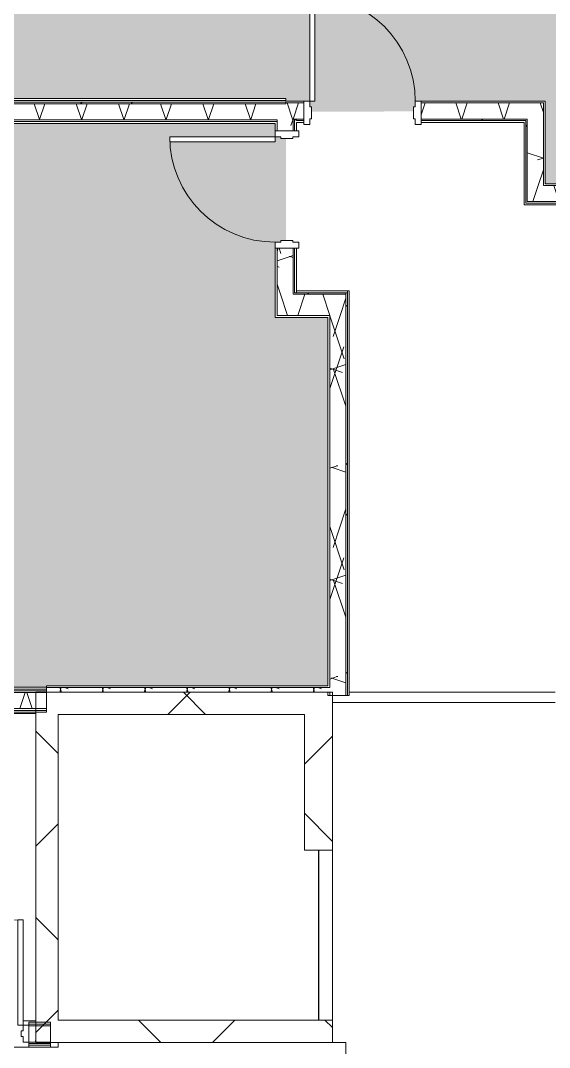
# Model space of a CAD drawing. Header units: inches. Extents: x -1558 to 1975, y 9767 to 12269.
# Drawn here: x 293.4 to 473.8, y 11430.5 to 11781.1 of the extents above; entities that cross this region are included whole.
import ezdxf

# ---------------------------------------------------------------- set-up
doc = ezdxf.new("R2010")
doc.units = ezdxf.units.IN
doc.header["$MEASUREMENT"] = 0
for name, color, linetype, lineweight in [('0-1', 7, 'Continuous', 5), ('0-4', 8, 'Continuous', 9), ('A-AREA-2', 32, 'Continuous', 25), ('A-AREA-PATT-6', 233, 'Continuous', 9), ('A-AREA-PATT-8', 83, 'Continuous', 9), ('A-DOOR', 31, 'Continuous', 9), ('A-DOOR-1', 7, 'Continuous', 9), ('A-DOOR-FRAM', 31, 'Continuous', 9), ('A-DOOR-FRAM-1', 7, 'Continuous', 9), ('A-FLOR-1', 7, 'Continuous', 9), ('A-WALL', 113, 'Continuous', 9), ('A-WALL-1', 7, 'Continuous', 9), ('A-WALL-PATT-1', 8, 'Continuous', 9), ('A-WALL-PATT-2', 253, 'Continuous', 9), ('A-WALL-PATT-3', 7, 'Continuous', 9), ('A-WALL-PATT-4', 252, 'Continuous', 9), ('A-WALL-PATT-5', 111, 'Continuous', 9), ('I-WALL', 2, 'Continuous', 9), ('I-WALL-2', 7, 'Continuous', 9), ('S-FNDN-1', 7, 'Continuous', 9)]:
    doc.layers.add(name, color=color, linetype=linetype, lineweight=lineweight)
pattern_1 = [(0, (0, 0), (115.2, 28.8), [4.752, -81.648, 4.752, -81.648, -460.8]), (0, (0, 0), (115.2, 28.8), [-172.8, 4.752, -168.048, 4.752, -81.648, -201.6]), (0, (0, 0), (115.2, 28.8), [-432, 4.752, -52.848, 4.752, -139.248]), (120, (43.2, 14.4), (-82.54153, 85.366127), [4.752, -81.648, 4.752, -81.648, -460.8]), (120, (43.2, 14.4), (-82.54153, 85.366127), [-172.8, 4.752, -168.048, 4.752, -81.648, -201.6]), (120, (43.2, 14.4), (-82.54153, 85.366127), [-432, 4.752, -52.848, 4.752, -139.248]), (240, (57.6, 72), (-32.65847, -114.166127), [4.752, -81.648, 4.752, -81.648, -460.8]), (240, (57.6, 72), (-32.65847, -114.166127), [-172.8, 4.752, -168.048, 4.752, -81.648, -201.6]), (240, (57.6, 72), (-32.65847, -114.166127), [-432, 4.752, -52.848, 4.752, -139.248])]
pattern_2 = [(161.57, (1.8, 1.8), (-14.4010124, -0.0012439), [0, -102.456, 11.376, 0]), (18.43, (-1.8, 1.8), (-14.4010124, 0.0012439), [0, -102.456, 11.376, 0]), (108.43, (1.8, 1.8), (7.1973965, -36.003153), [34.146, -79.686]), (71.57, (-1.8, 1.8), (7.1973965, 36.003153), [34.146, -79.686])]
pattern_3 = [(45, (0, 0), (-35.63818, 35.63818), []), (45, (0, 54), (-35.63818, 35.63818), [])]
pattern_4 = [(45, (0, 0), (-31.8198, 31.8198), []), (135, (0, 0), (-31.8198, -31.8198), [])]
pattern_5 = [(45, (3885.564, 0), (-35.63818, 35.63818), []), (45, (3885.564, 54), (-35.63818, 35.63818), [])]
pattern_6 = [(161.57, (3887.364, 1.8), (-14.4010124, -0.0012439), [0, -102.456, 11.376, 0]), (18.43, (3883.764, 1.8), (-14.4010124, 0.0012439), [0, -102.456, 11.376, 0]), (108.43, (3887.364, 1.8), (7.1973965, -36.003153), [34.146, -79.686]), (71.57, (3883.764, 1.8), (7.1973965, 36.003153), [34.146, -79.686])]
pattern_7 = [(0, (3885.564, 0), (115.2, 28.8), [4.752, -81.648, 4.752, -81.648, -460.8]), (0, (3885.564, 0), (115.2, 28.8), [-172.8, 4.752, -168.048, 4.752, -81.648, -201.6]), (0, (3885.564, 0), (115.2, 28.8), [-432, 4.752, -52.848, 4.752, -139.248]), (120, (3928.764, 14.4), (-82.54153, 85.366127), [4.752, -81.648, 4.752, -81.648, -460.8]), (120, (3928.764, 14.4), (-82.54153, 85.366127), [-172.8, 4.752, -168.048, 4.752, -81.648, -201.6]), (120, (3928.764, 14.4), (-82.54153, 85.366127), [-432, 4.752, -52.848, 4.752, -139.248]), (240, (3943.164, 72), (-32.65847, -114.166127), [4.752, -81.648, 4.752, -81.648, -460.8]), (240, (3943.164, 72), (-32.65847, -114.166127), [-172.8, 4.752, -168.048, 4.752, -81.648, -201.6]), (240, (3943.164, 72), (-32.65847, -114.166127), [-432, 4.752, -52.848, 4.752, -139.248])]

# ---------------------------------------------------------------- blocks, each defined once
blk = doc.blocks.new('CTR - 1st Phase - Shell_rvt-1-KEY PLAN - 2ND FLOOR')
at = {"layer": 'A-FLOR-1'}
for p, q in [((-3480.05, 11551.81), (-3477.32, 11551.81)), ((-3477.32, 11551.81), (-3409.8, 11551.81)), ((-3409.8, 11548.19), (-3485.7, 11548.19)), ((-3485.7, 11497.81), (-3485.7, 11439.81)), ((-3579.32, 11432.19), (-3579.32, 11430.56)), ((-3481.17, 11432.19), (-3485.7, 11432.19)), ((-3485.7, 11432.19), (-3481.17, 11432.19)), ((-3481.17, 11369.86), (-3481.17, 11432.19)), ((-3481.17, 11432.19), (-3481.17, 11369.86)), ((-3589.32, 11430.56), (-3629.32, 11430.56)), ((-3579.32, 11430.56), (-3581.95, 11430.56))]:
    blk.add_line(p, q, dxfattribs=at)
blk = doc.blocks.new('HOLLOW METAL - STAIR DOOR 3-0 x 7-0-2683074-KEY PLAN - 2ND FLOOR')
at = {"layer": 'A-DOOR-1'}
for p, q in [((18, 39.5), (16.25, 39.5)), ((16.25, 39.5), (16.25, 3.5)), ((18, 3.5), (18, 39.5)), ((16.25, 3.5), (18, 3.5))]:
    blk.add_line(p, q, dxfattribs=at)
blk.add_arc((18, 3.5), 36, 90, 180, dxfattribs=at)
at = {"layer": 'A-DOOR-FRAM-1'}
for p, q in [((-18, 3.5), (-20, 3.5)), ((-20, 3.5), (-20, -2.25)), ((-18, 1.5625), (-18, 3.5)), ((-17.375, 1.5625), (-18, 1.5625)), ((-17.375, -0.3125), (-17.375, 1.5625)), ((18, 1.5625), (17.375, 1.5625)), ((17.375, 1.5625), (17.375, -0.3125)), ((18, 3.5), (18, 1.5625)), ((20, 3.5), (18, 3.5)), ((20, -2.25), (20, 3.5)), ((-20, -2.25), (-18, -2.25)), ((-18, -2.25), (-18, -0.3125)), ((-18, -0.3125), (-17.375, -0.3125)), ((17.375, -0.3125), (18, -0.3125)), ((18, -0.3125), (18, -2.25)), ((18, -2.25), (20, -2.25))]:
    blk.add_line(p, q, dxfattribs=at)
blk = doc.blocks.new('CTR - 1st Phase -Stairs _ Elevators_rvt-1-KEY PLAN - 2ND FLOOR')
at = {"layer": 'A-WALL-PATT-1'}
h = blk.add_hatch(dxfattribs=at)
h.set_pattern_fill('FP_23', color=256, style=0, pattern_type=2)
h.set_pattern_definition(pattern_3)
h.paths.add_polyline_path([(-3823.82, 11551.69), (-3583.32, 11551.81), (-3583.32, 11552.19), (-3823.82, 11552.19), (-3823.82, 11551.81)], flags=0)
h = blk.add_hatch(dxfattribs=at)
h.set_pattern_fill('FP_23', color=256, style=0, pattern_type=2)
h.set_pattern_definition(pattern_3)
h.paths.add_polyline_path([(-3666.97, 11431.81), (-3629.32, 11431.81), (-3629.32, 11432.31), (-3823.82, 11432.31), (-3823.82, 11431.81), (-3683.85, 11431.81)], flags=0)
h.paths.add_polyline_path([(-3581.95, 11431.81), (-3581.95, 11432.19), (-3589.32, 11432.19), (-3589.32, 11431.81), (-3586.95, 11431.81)], flags=0)
at = {"layer": 'A-WALL-PATT-2'}
h = blk.add_hatch(dxfattribs=at)
h.set_pattern_fill('FP_5', color=256, style=0, pattern_type=2)
h.set_pattern_definition(pattern_2)
h.paths.add_polyline_path([(-3661.32, 11546.19), (-3583.32, 11546.19), (-3583.32, 11551.69), (-3823.82, 11551.69), (-3823.82, 11546.19), (-3666.97, 11546.19)], flags=0)
h = blk.add_hatch(dxfattribs=at)
h.set_pattern_fill('FP_5', color=256, style=0, pattern_type=2)
h.set_pattern_definition(pattern_2)
h.paths.add_polyline_path([(-3650.08, 11432.31), (-3629.32, 11432.31), (-3629.32, 11437.81), (-3823.82, 11437.81), (-3823.82, 11432.31), (-3666.97, 11432.31)], flags=0)
h.paths.add_polyline_path([(-3586.95, 11432.31), (-3586.95, 11437.81), (-3589.32, 11437.81), (-3589.32, 11432.31)], flags=0)
at = {"layer": 'A-WALL-PATT-3'}
h = blk.add_hatch(dxfattribs=at)
h.set_pattern_fill('FP_1', color=256, style=0, pattern_type=2)
h.set_pattern_definition(pattern_1)
h.paths.add_polyline_path([(-3586.7, 11545.56), (-3583.32, 11545.56), (-3583.32, 11546.19), (-3823.82, 11546.19), (-3823.82, 11545.56), (-3586.95, 11545.56)], flags=0)
h = blk.add_hatch(dxfattribs=at)
h.set_pattern_fill('FP_1', color=256, style=0, pattern_type=2)
h.set_pattern_definition(pattern_1)
h.paths.add_polyline_path([(-3694.32, 11544.94), (-3583.32, 11544.94), (-3583.32, 11545.56), (-3823.82, 11545.56), (-3823.82, 11544.94), (-3705.32, 11544.94)], flags=0)
h = blk.add_hatch(dxfattribs=at)
h.set_pattern_fill('FP_1', color=256, style=0, pattern_type=2)
h.set_pattern_definition(pattern_1)
h.paths.add_polyline_path([(-3666.97, 11431.19), (-3629.32, 11431.19), (-3629.32, 11431.81), (-3823.82, 11431.81), (-3823.82, 11431.19), (-3700.74, 11431.19)], flags=0)
h.paths.add_polyline_path([(-3586.95, 11431.19), (-3581.95, 11431.19), (-3581.95, 11431.81), (-3589.32, 11431.81), (-3589.32, 11431.19), (-3587.95, 11431.19)], flags=0)
h = blk.add_hatch(dxfattribs=at)
h.set_pattern_fill('FP_1', color=256, style=0, pattern_type=2)
h.set_pattern_definition(pattern_1)
h.paths.add_polyline_path([(-3633.19, 11430.56), (-3629.32, 11430.56), (-3629.32, 11431.19), (-3823.82, 11431.19), (-3823.82, 11430.56), (-3666.97, 11430.56)], flags=0)
h.paths.add_polyline_path([(-3581.95, 11430.56), (-3581.95, 11431.19), (-3589.32, 11431.19), (-3589.32, 11430.56), (-3586.95, 11430.56)], flags=0)
at = {"layer": 'A-FLOR-1'}
for p, q in [((-3586.95, 11544.44), (-3661.32, 11544.44)), ((-3591.32, 11439.56), (-3586.95, 11439.56))]:
    blk.add_line(p, q, dxfattribs=at)
at = {"layer": 'A-WALL-1'}
for p, q in [((-3583.32, 11552.81), (-3823.82, 11552.81)), ((-3583.32, 11552.19), (-3823.82, 11552.19)), ((-3583.32, 11551.69), (-3823.82, 11551.69)), ((-3583.32, 11546.19), (-3823.82, 11546.19)), ((-3583.32, 11545.56), (-3823.82, 11545.56)), ((-3581.95, 11438.44), (-3589.32, 11438.44)), ((-3581.95, 11437.81), (-3589.32, 11437.81)), ((-3581.95, 11432.31), (-3589.32, 11432.31)), ((-3581.95, 11431.81), (-3589.32, 11431.81)), ((-3581.95, 11431.19), (-3589.32, 11431.19))]:
    blk.add_line(p, q, dxfattribs=at)
at = {"layer": 'I-WALL-2'}
for p, q in [((-3583.32, 11553.44), (-3823.82, 11553.44)), ((-3583.32, 11544.94), (-3583.32, 11553.44)), ((-3823.82, 11544.94), (-3583.32, 11544.94)), ((-3581.95, 11439.06), (-3589.32, 11439.06)), ((-3589.32, 11439.06), (-3589.32, 11438.06)), ((-3581.95, 11430.56), (-3581.95, 11439.06)), ((-3589.32, 11432.31), (-3589.32, 11430.56)), ((-3589.32, 11430.56), (-3581.95, 11430.56))]:
    blk.add_line(p, q, dxfattribs=at)
at = {"layer": '0-4'}
blk.add_blockref('HOLLOW METAL - STAIR DOOR 3-0 x 7-0-2683074-KEY PLAN - 2ND FLOOR', (-3609.32, 11434.56), dxfattribs=at)
blk = doc.blocks.new('CTR - 1st Phase - Structure_rvt-1-KEY PLAN - 2ND FLOOR')
at = {"layer": 'A-WALL-PATT-4'}
h = blk.add_hatch(dxfattribs=at)
h.set_pattern_fill('FP_25', color=256, style=0, pattern_type=2)
h.set_pattern_definition(pattern_4)
h.paths.add_polyline_path([(-3579.32, 11544.19), (-3495.32, 11544.19), (-3495.32, 11551.81), (-3583.32, 11551.69), (-3583.32, 11544.94), (-3586.95, 11544.94), (-3586.95, 11544.19), (-3586.7, 11544.19)], flags=0)
h = blk.add_hatch(dxfattribs=at)
h.set_pattern_fill('FP_25', color=256, style=0, pattern_type=2)
h.set_pattern_definition(pattern_4)
h.paths.add_polyline_path([(-3495.32, 11432.19), (-3485.7, 11432.19), (-3485.78, 11439.81), (-3495.32, 11439.81)], flags=0)
h.paths.add_polyline_path([(-3485.7, 11497.81), (-3485.7, 11551.81), (-3495.32, 11551.81), (-3495.32, 11497.81)], flags=0)
h = blk.add_hatch(dxfattribs=at)
h.set_pattern_fill('FP_25', color=256, style=0, pattern_type=2)
h.set_pattern_definition(pattern_4)
h.paths.add_polyline_path([(-3586.95, 11432.19), (-3579.32, 11432.19), (-3579.32, 11544.19), (-3586.95, 11544.19), (-3586.95, 11439.56)], flags=0)
h = blk.add_hatch(dxfattribs=at)
h.set_pattern_fill('FP_25', color=256, style=0, pattern_type=2)
h.set_pattern_definition(pattern_4)
h.paths.add_polyline_path([(-3495.32, 11432.19), (-3495.32, 11439.81), (-3579.32, 11439.81), (-3579.32, 11432.19), (-3499.17, 11432.19)], flags=0)
at = {"layer": 'A-WALL-1'}
for p, q in [((-3495.32, 11551.81), (-3586.95, 11551.81)), ((-3586.95, 11551.81), (-3586.95, 11544.19)), ((-3586.95, 11544.19), (-3586.95, 11432.19)), ((-3579.32, 11439.81), (-3579.32, 11544.19)), ((-3579.32, 11544.19), (-3495.32, 11544.19)), ((-3495.32, 11439.81), (-3579.32, 11439.81)), ((-3586.95, 11432.19), (-3579.32, 11432.19)), ((-3579.32, 11432.19), (-3495.32, 11432.19))]:
    blk.add_line(p, q, dxfattribs=at)
at = {"layer": 'S-FNDN-1'}
for p, q in [((-3485.7, 11551.81), (-3495.32, 11551.81)), ((-3485.7, 11497.81), (-3485.7, 11551.81)), ((-3495.32, 11544.19), (-3495.32, 11497.81)), ((-3495.32, 11497.81), (-3485.7, 11497.81)), ((-3485.7, 11439.81), (-3495.32, 11439.81)), ((-3485.7, 11432.19), (-3485.7, 11439.81)), ((-3495.32, 11432.19), (-3485.7, 11432.19))]:
    blk.add_line(p, q, dxfattribs=at)
blk = doc.blocks.new('HOLLOW METAL - UNIT DOOR-2191977-KEY PLAN - 2ND FLOOR')
at = {"layer": 'A-DOOR'}
for p, q in [((16.25, -3.875), (18, -3.875)), ((16.25, -39.875), (16.25, -3.875)), ((18, -3.875), (18, -39.875)), ((18, -39.875), (16.25, -39.875))]:
    blk.add_line(p, q, dxfattribs=at)
blk.add_arc((18, -3.875), 36, 180, 270, dxfattribs=at)
at = {"layer": 'A-DOOR-FRAM'}
for p, q in [((-20, 4.125), (-18, 4.125)), ((-20, -3.875), (-20, 4.125)), ((-18, 4.125), (-18, 2.1875)), ((18, 4.125), (20, 4.125)), ((18, 2.1875), (18, 4.125)), ((20, 4.125), (20, -3.875)), ((-18, 2.1875), (-17.375, 2.1875)), ((-17.375, 2.1875), (-17.375, -1.9375)), ((17.375, 2.1875), (18, 2.1875)), ((17.375, -1.9375), (17.375, 2.1875)), ((-18, -1.9375), (-18, -3.875)), ((-17.375, -1.9375), (-18, -1.9375)), ((18, -1.9375), (17.375, -1.9375)), ((18, -3.875), (18, -1.9375)), ((-18, -3.875), (-20, -3.875)), ((20, -3.875), (18, -3.875))]:
    blk.add_line(p, q, dxfattribs=at)
blk = doc.blocks.new('HOLLOW METAL - UNIT DOOR-2191978-KEY PLAN - 2ND FLOOR')
at = {"layer": 'A-DOOR'}
for p, q in [((18, 39.875), (16.25, 39.875)), ((16.25, 39.875), (16.25, 3.875)), ((18, 3.875), (18, 39.875)), ((16.25, 3.875), (18, 3.875))]:
    blk.add_line(p, q, dxfattribs=at)
blk.add_arc((18, 3.875), 36, 90, 180, dxfattribs=at)
at = {"layer": 'A-DOOR-FRAM'}
for p, q in [((-18, 3.875), (-20, 3.875)), ((-20, 3.875), (-20, -4.125)), ((-18, 1.9375), (-18, 3.875)), ((18, 3.875), (18, 1.9375)), ((20, 3.875), (18, 3.875)), ((20, -4.125), (20, 3.875)), ((-17.375, 1.9375), (-18, 1.9375)), ((-17.375, -2.1875), (-17.375, 1.9375)), ((18, 1.9375), (17.375, 1.9375)), ((17.375, 1.9375), (17.375, -2.1875)), ((-18, -4.125), (-18, -2.1875)), ((-18, -2.1875), (-17.375, -2.1875)), ((17.375, -2.1875), (18, -2.1875)), ((18, -2.1875), (18, -4.125)), ((-20, -4.125), (-18, -4.125)), ((18, -4.125), (20, -4.125))]:
    blk.add_line(p, q, dxfattribs=at)

msp = doc.modelspace()

# ---------------------------------------------------------------- hatches: boundary and pattern name
at = {"layer": 'A-AREA-PATT-6'}
h = msp.add_hatch(color=256, dxfattribs=at)
h.paths.add_polyline_path([(302.24, 11553.44), (302.24, 11553.94), (398.27, 11553.94), (398.27, 11679.74), (380.27, 11679.74), (380.27, 11705.4), (382.2, 11705.4), (382.2, 11706.03), (383.89, 11706.03), (383.89, 11740.78), (382.2, 11740.78), (382.2, 11741.4), (380.27, 11741.4), (380.27, 11745.94), (33.72, 11745.94), (33.72, 11737.59), (56.03, 11737.59), (56.03, 11709.71), (33.72, 11709.71), (33.72, 11557.65), (62.37, 11557.65), (62.37, 11553.44), (301.46, 11553.44)], flags=0)
h.paths.add_polyline_path([(380.27, 11739.65), (344.27, 11739.65), (344.27, 11741.4), (380.27, 11741.4)], flags=0)
at = {"layer": 'A-AREA-PATT-8'}
h = msp.add_hatch(color=256, dxfattribs=at)
h.paths.add_polyline_path([(477.81, 11725.36), (542.4, 11725.36), (542.4, 12109.71), (397.78, 12109.71), (397.78, 12087.4), (369.9, 12087.4), (369.9, 12109.71), (33.72, 12109.6), (33.72, 11965.19), (29.75, 11965.19), (29.75, 11895.06), (33.72, 11895.06), (33.72, 11754.44), (383.89, 11754.44), (383.89, 11753.56), (392.04, 11753.56), (392.04, 11751.63), (392.67, 11751.63), (392.67, 11749.94), (427.42, 11750.06), (427.42, 11751.63), (428.04, 11751.63), (428.04, 11753.56), (472.41, 11753.56), (472.41, 11725.36)], flags=0)
h.paths.add_polyline_path([(393.79, 11753.56), (392.04, 11753.69), (392.04, 11789.56), (393.79, 11789.56), (393.79, 11767.01)], flags=0)
at = {"layer": 'A-WALL-PATT-5'}
h = msp.add_hatch(dxfattribs=at)
h.set_pattern_fill('FP_1', color=256, style=0, pattern_type=2)
h.set_pattern_definition(pattern_7)
h.paths.add_polyline_path([(138.24, 11753.81), (383.89, 11753.81), (383.89, 11754.44), (33.09, 11754.44), (33.09, 11753.81), (124.97, 11753.81)], flags=0)
h = msp.add_hatch(dxfattribs=at)
h.set_pattern_fill('FP_1', color=256, style=0, pattern_type=2)
h.set_pattern_definition(pattern_7)
h.paths.add_polyline_path([(33.09, 11753.19), (383.89, 11753.19), (383.89, 11753.81), (33.09, 11753.81)], flags=0)
h = msp.add_hatch(dxfattribs=at)
h.set_pattern_fill('FP_23', color=256, style=0, pattern_type=2)
h.set_pattern_definition(pattern_5)
h.paths.add_polyline_path([(33.09, 11752.69), (383.89, 11752.69), (383.89, 11753.19), (33.09, 11753.19)], flags=0)
h = msp.add_hatch(dxfattribs=at)
h.set_pattern_fill('FP_5', color=256, style=0, pattern_type=2)
h.set_pattern_definition(pattern_6)
h.paths.add_polyline_path([(33.09, 11747.19), (380.89, 11747.27), (380.89, 11747.44), (383.89, 11747.44), (383.89, 11752.69), (33.09, 11752.69), (33.09, 11747.27)], flags=0)
h = msp.add_hatch(dxfattribs=at)
h.set_pattern_fill('FP_5', color=256, style=0, pattern_type=2)
h.set_pattern_definition(pattern_6)
h.paths.add_polyline_path([(466.28, 11747.44), (466.28, 11752.94), (430.04, 11752.94), (430.04, 11747.44), (465.78, 11747.44)], flags=0)
h.paths.add_polyline_path([(383.89, 11747.44), (390.04, 11747.5), (390.04, 11752.94), (383.89, 11752.94), (383.89, 11752.69)], flags=0)
h = msp.add_hatch(dxfattribs=at)
h.set_pattern_fill('FP_5', color=256, style=0, pattern_type=2)
h.set_pattern_definition(pattern_6)
h.paths.add_polyline_path([(466.28, 11724.74), (471.78, 11724.74), (471.78, 11752.94), (466.28, 11752.94), (466.28, 11725.36)], flags=0)
h = msp.add_hatch(dxfattribs=at)
h.set_pattern_fill('FP_1', color=256, style=0, pattern_type=2)
h.set_pattern_definition(pattern_7)
h.paths.add_polyline_path([(380.27, 11746.56), (380.89, 11746.56), (380.89, 11747.19), (33.09, 11747.19), (33.09, 11746.56), (353.69, 11746.56)], flags=0)
h = msp.add_hatch(dxfattribs=at)
h.set_pattern_fill('FP_1', color=256, style=0, pattern_type=2)
h.set_pattern_definition(pattern_7)
h.paths.add_polyline_path([(380.27, 11745.94), (380.89, 11745.94), (380.89, 11746.56), (33.09, 11746.56), (33.09, 11745.94), (353.69, 11745.94)], flags=0)
h = msp.add_hatch(dxfattribs=at)
h.set_pattern_fill('FP_5', color=256, style=0, pattern_type=2)
h.set_pattern_definition(pattern_6)
h.paths.add_polyline_path([(380.89, 11687.61), (386.39, 11687.61), (386.33, 11703.4), (380.89, 11703.4), (380.89, 11688.05)], flags=0)
h.paths.add_polyline_path([(386.39, 11743.4), (386.39, 11747.44), (380.89, 11747.44), (380.89, 11743.4), (386.33, 11743.4)], flags=0)
h = msp.add_hatch(dxfattribs=at)
h.set_pattern_fill('FP_23', color=256, style=0, pattern_type=2)
h.set_pattern_definition(pattern_5)
h.paths.add_polyline_path([(430.04, 11746.94), (465.78, 11746.94), (465.77, 11747.44), (430.04, 11747.44)], flags=0)
h.paths.add_polyline_path([(390.04, 11746.94), (390.04, 11747.44), (386.39, 11747.44), (386.39, 11747.19), (387.52, 11747.19), (387.52, 11746.94)], flags=0)
h = msp.add_hatch(dxfattribs=at)
h.set_pattern_fill('FP_23', color=256, style=0, pattern_type=2)
h.set_pattern_definition(pattern_5)
h.paths.add_polyline_path([(465.78, 11719.24), (466.28, 11719.24), (466.28, 11747.44), (465.78, 11747.44), (465.78, 11724.68)], flags=0)
h = msp.add_hatch(dxfattribs=at)
h.set_pattern_fill('FP_5', color=256, style=0, pattern_type=2)
h.set_pattern_definition(pattern_6)
h.paths.add_polyline_path([(522.56, 11719.24), (543.53, 11719.24), (543.53, 11724.74), (466.28, 11724.74), (466.28, 11719.24), (488.78, 11719.24)], flags=0)
h = msp.add_hatch(dxfattribs=at)
h.set_pattern_fill('FP_23', color=256, style=0, pattern_type=2)
h.set_pattern_definition(pattern_5)
h.paths.add_polyline_path([(542.4, 11718.74), (543.53, 11718.74), (543.53, 11719.24), (465.78, 11719.24), (465.78, 11718.74), (539.44, 11718.74)], flags=0)
h = msp.add_hatch(dxfattribs=at)
h.set_pattern_fill('FP_5', color=256, style=0, pattern_type=2)
h.set_pattern_definition(pattern_6)
h.paths.add_polyline_path([(404.39, 11680.36), (404.39, 11687.61), (380.89, 11687.61), (380.89, 11680.36), (398.89, 11680.36)], flags=0)
h = msp.add_hatch(dxfattribs=at)
h.set_pattern_fill('FP_23', color=256, style=0, pattern_type=2)
h.set_pattern_definition(pattern_5)
h.paths.add_polyline_path([(398.89, 11687.61), (404.39, 11687.61), (404.39, 11688.11), (386.39, 11688.05), (386.39, 11687.61)], flags=0)
h = msp.add_hatch(dxfattribs=at)
h.set_pattern_fill('FP_23', color=256, style=0, pattern_type=2)
h.set_pattern_definition(pattern_5)
h.paths.add_polyline_path([(404.89, 11550.64), (404.89, 11688.11), (404.39, 11688.05), (404.39, 11550.64)], flags=0)
h = msp.add_hatch(dxfattribs=at)
h.set_pattern_fill('FP_5', color=256, style=0, pattern_type=2)
h.set_pattern_definition(pattern_6)
h.paths.add_polyline_path([(404.39, 11550.64), (404.39, 11680.36), (398.89, 11680.36), (398.89, 11551.81), (399.87, 11551.81), (399.87, 11550.64)], flags=0)
h = msp.add_hatch(dxfattribs=at)
h.set_pattern_fill('FP_5', color=256, style=0, pattern_type=2)
h.set_pattern_definition(pattern_6)
h.paths.add_polyline_path([(306.24, 11551.81), (398.89, 11551.81), (398.89, 11553.31), (302.24, 11553.31), (302.24, 11551.81)], flags=0)

# ---------------------------------------------------------------- linework, layer by layer
at = {"layer": 'A-AREA-2'}
msp.add_line((395.05, 11497.81), (395.05, 11439.81), dxfattribs=at)
at = {"layer": 'A-WALL'}
for p, q in [((383.89, 11753.81), (33.09, 11753.81)), ((383.89, 11753.19), (33.09, 11753.19)), ((383.89, 11752.69), (383.89, 11753.19)), ((383.89, 11752.69), (33.09, 11752.69)), ((390.04, 11752.94), (383.89, 11752.94)), ((471.78, 11752.94), (430.04, 11752.94)), ((471.78, 11752.94), (471.78, 11724.74)), ((380.89, 11747.19), (33.09, 11747.19)), ((380.89, 11746.56), (33.09, 11746.56)), ((380.89, 11747.19), (380.89, 11743.4)), ((390.04, 11747.44), (386.39, 11747.44)), ((386.39, 11747.44), (386.39, 11743.4)), ((386.89, 11747.19), (387.52, 11747.19)), ((386.89, 11747.19), (386.89, 11743.4)), ((387.52, 11747.19), (387.52, 11746.94)), ((390.04, 11746.94), (387.52, 11746.94)), ((466.28, 11747.44), (430.04, 11747.44)), ((465.78, 11746.94), (430.04, 11746.94)), ((465.78, 11746.94), (465.78, 11718.74)), ((466.28, 11747.44), (466.28, 11719.24)), ((543.53, 11724.74), (471.78, 11724.74)), ((543.53, 11718.74), (465.78, 11718.74)), ((543.53, 11719.24), (466.28, 11719.24)), ((380.89, 11703.4), (380.89, 11680.36)), ((386.39, 11703.4), (386.39, 11687.61)), ((386.89, 11703.4), (386.89, 11688.11)), ((404.39, 11687.61), (386.39, 11687.61)), ((404.89, 11688.11), (386.89, 11688.11)), ((387.52, 11688.11), (387.52, 11688.74)), ((404.39, 11550.64), (404.39, 11688.11)), ((404.89, 11550.64), (404.89, 11688.74)), ((398.89, 11680.36), (380.89, 11680.36)), ((398.89, 11553.31), (398.89, 11680.36)), ((398.27, 11553.94), (302.24, 11553.94)), ((302.24, 11553.94), (302.24, 11551.81)), ((302.24, 11553.31), (398.89, 11553.31)), ((302.24, 11551.81), (398.89, 11551.81)), ((398.89, 11550.64), (398.89, 11551.81))]:
    msp.add_line(p, q, dxfattribs=at)
at = {"layer": 'I-WALL'}
for p, q in [((383.89, 11754.44), (33.09, 11754.44)), ((383.89, 11753.56), (383.89, 11754.44)), ((390.04, 11753.56), (383.89, 11753.56)), ((472.41, 11753.56), (430.04, 11753.56)), ((472.41, 11725.36), (472.41, 11753.56)), ((387.52, 11746.31), (390.04, 11746.31)), ((387.52, 11743.4), (387.52, 11746.31)), ((430.04, 11746.31), (465.16, 11746.31)), ((465.16, 11746.31), (465.16, 11718.11)), ((33.09, 11745.94), (380.27, 11745.94)), ((380.27, 11745.94), (380.27, 11743.4)), ((542.4, 11725.36), (472.41, 11725.36)), ((465.16, 11718.11), (542.4, 11718.11)), ((380.27, 11703.4), (380.27, 11679.74)), ((387.52, 11688.74), (387.52, 11703.4)), ((405.52, 11688.74), (387.52, 11688.74)), ((405.52, 11550.64), (405.52, 11688.74)), ((380.27, 11679.74), (398.27, 11679.74)), ((398.27, 11679.74), (398.27, 11553.94)), ((398.27, 11551.81), (398.27, 11550.64)), ((398.27, 11550.64), (405.52, 11550.64))]:
    msp.add_line(p, q, dxfattribs=at)

# ---------------------------------------------------------------- block references
at = {"layer": '0-1'}
for name in ['CTR - 1st Phase - Shell_rvt-1-KEY PLAN - 2ND FLOOR', 'CTR - 1st Phase -Stairs _ Elevators_rvt-1-KEY PLAN - 2ND FLOOR', 'CTR - 1st Phase - Structure_rvt-1-KEY PLAN - 2ND FLOOR']:
    msp.add_blockref(name, (3885.56, 0), dxfattribs=at)
at = {"layer": 'A-DOOR'}
for name, p, rotation in [('HOLLOW METAL - UNIT DOOR-2191977-KEY PLAN - 2ND FLOOR', (410.04, 11749.69), 180), ('HOLLOW METAL - UNIT DOOR-2191978-KEY PLAN - 2ND FLOOR', (384.14, 11723.4), 89.99999999998256)]:
    msp.add_blockref(name, p, dxfattribs=dict(at, rotation=rotation))

doc.saveas('drawing.dxf')
